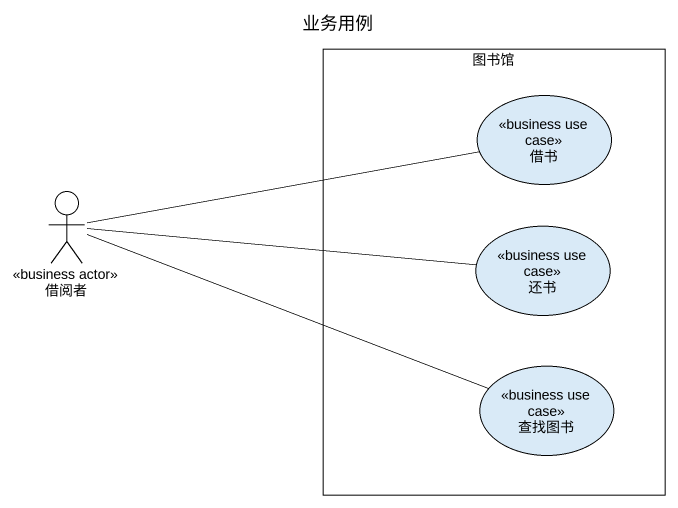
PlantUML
@startuml
title 业务用例
rectangle 图书馆 {
  usecase 借书 <<business use case>>
  usecase 还书 <<business use case>>
  usecase 查找图书 <<business use case>>
}
actor 借阅者 <<business actor>>
借阅者 -right- 借书
借阅者 -right- 还书
借阅者 -right- 查找图书
@enduml
